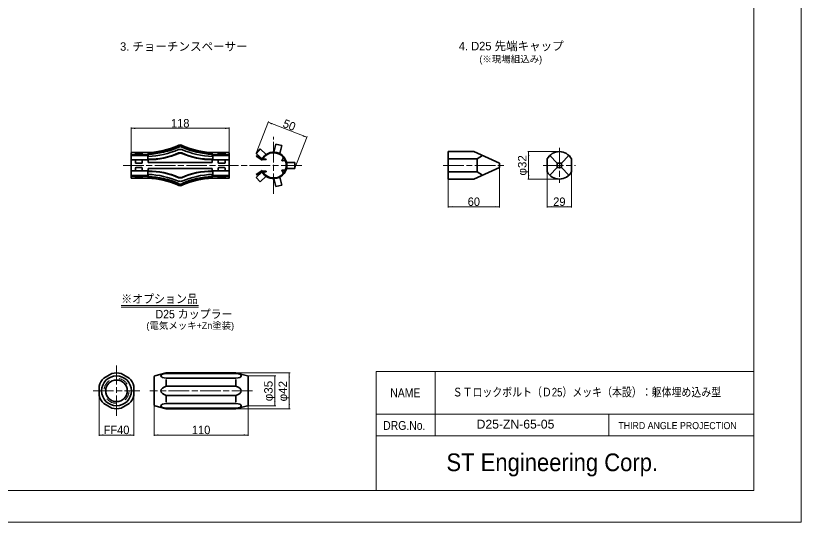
# Model space of a CAD drawing. Units: millimetres at full size, sheet at 1:2. Extents: x 1717 to 3399, y 1038 to 2226.
# Drawn here: x 2479 to 3399, y 1038 to 1632 of the extents above; entities that cross this region are included whole.
import ezdxf
from ezdxf.enums import TextEntityAlignment as Align

# ---------------------------------------------------------------- set-up
doc = ezdxf.new("R2010")
doc.units = ezdxf.units.MM
doc.header["$LTSCALE"] = 2
doc.linetypes.add('CHAIN', pattern=[18.5, 12, -1.5, 3.5, -1.5])
doc.linetypes.add('DASHED_SPACED', pattern=[12, 6, -6])
for name, color, linetype, lineweight in [('1 外形線', 7, 'Continuous', 35), ('3隠れ線', 2, 'DASHED_SPACED', 13), ('4中心線', 1, 'CHAIN', 15), ('6寸法線', 4, 'Continuous', 13), ('7 枠・タイトル', 7, 'Continuous', 13), ('Defpoints_2', 7, 'Continuous', 13)]:
    doc.layers.add(name, color=color, linetype=linetype, lineweight=lineweight)
doc.styles.add('ＭＳ Ｐゴシック', font='')
doc.styles.get('ＭＳ Ｐゴシック').set_extended_font_data('MS PGothic')

# ---------------------------------------------------------------- blocks, each defined once
blk = doc.blocks.new('filled_arrow')
at = {"color": 0, "linetype": 'Continuous', "lineweight": -2}
blk.add_solid([(7.5, 1.25), (0, 0), (7.5, -1.25)], dxfattribs=at)

msp = doc.modelspace()

# ---------------------------------------------------------------- linework, layer by layer
at = {"layer": '1 外形線'}
for p, q in [((2669.194, 1478.868), (2669.095, 1478.81)), ((2670.094, 1477.668), (2669.698, 1477.437)), ((2674.09, 1477.437), (2673.694, 1477.668)), ((2674.693, 1478.81), (2674.594, 1478.868)), ((2765.391, 1475.543), (2760.671, 1470.374)), ((2765.391, 1475.543), (2772.52, 1469.034)), ((2783.919, 1481.132), (2781.578, 1471.766)), ((2783.919, 1481.132), (2790.71, 1479.434)), ((2790.71, 1479.434), (2788.369, 1470.068)), ((2985.753, 1472.368), (3015.753, 1472.368)), ((2985.753, 1472.368), (2985.753, 1440.168)), ((3015.753, 1472.368), (3045.753, 1458.768)), ((2614.394, 1470.768), (2614.394, 1441.768)), ((2634.394, 1471.268), (2614.894, 1471.268)), ((2633.043, 1468.768), (2615.194, 1468.768)), ((2632.962, 1467.968), (2615.194, 1467.968)), ((2619.394, 1471.268), (2619.394, 1468.768)), ((2627.394, 1469.768), (2619.394, 1469.768)), ((2627.394, 1471.268), (2627.394, 1468.768)), ((2633.856, 1467.968), (2633.856, 1462.768)), ((2634.394, 1470.768), (2634.394, 1466.776)), ((2634.394, 1470.768), (2634.394, 1467.968)), ((2634.478, 1469.27), (2634.394, 1469.266)), ((2634.394, 1467.968), (2634.394, 1466.776)), ((2634.394, 1463.468), (2634.394, 1462.768)), ((2709.394, 1471.268), (2728.894, 1471.268)), ((2709.394, 1470.768), (2709.394, 1466.776)), ((2709.394, 1463.468), (2709.394, 1462.768)), ((2709.932, 1467.968), (2709.932, 1462.768)), ((2710.194, 1468.768), (2728.594, 1468.768)), ((2710.194, 1467.968), (2728.594, 1467.968)), ((2716.394, 1471.268), (2716.394, 1468.768)), ((2716.394, 1469.768), (2724.394, 1469.768)), ((2724.394, 1471.268), (2724.394, 1468.768)), ((2729.394, 1470.768), (2729.394, 1441.768)), ((2760.671, 1470.374), (2767.8, 1463.865)), ((2761.367, 1467.457), (2760.983, 1466.871)), ((2767.832, 1462.38), (2760.983, 1466.871)), ((2767.55, 1463.402), (2761.367, 1467.457)), ((2768.522, 1463.019), (2772.367, 1463.011)), ((2768.523, 1463.719), (2772.368, 1463.711)), ((2792.875, 1465.504), (2791.097, 1462.561)), ((2985.753, 1463.761), (3019.753, 1463.761)), ((3019.753, 1463.761), (3025.753, 1467.835)), ((3019.753, 1463.761), (3019.753, 1448.775)), ((3101.664, 1463.761), (3101.664, 1448.775)), ((3104.715, 1467.835), (3113.414, 1458.768)), ((3118.414, 1458.768), (3127.113, 1467.835)), ((3130.164, 1463.761), (3130.164, 1448.775)), ((2634.394, 1462.768), (2614.394, 1462.768)), ((2619.394, 1461.968), (2619.394, 1459.568)), ((2626.594, 1462.768), (2620.194, 1462.768)), ((2626.594, 1458.768), (2620.194, 1458.768)), ((2626.594, 1453.768), (2620.194, 1453.768)), ((2627.394, 1461.968), (2627.394, 1459.568)), ((2634.394, 1462.768), (2634.394, 1459.768)), ((2634.394, 1459.768), (2709.394, 1459.768)), ((2709.394, 1462.768), (2729.394, 1462.768)), ((2709.394, 1462.768), (2709.394, 1459.768)), ((2716.394, 1461.968), (2716.394, 1459.568)), ((2717.194, 1462.768), (2723.594, 1462.768)), ((2717.194, 1458.768), (2723.594, 1458.768)), ((2717.194, 1453.768), (2723.594, 1453.768)), ((2724.394, 1461.968), (2724.394, 1459.568)), ((2791.596, 1461.706), (2794.928, 1462.067)), ((2796.411, 1459.768), (2806.065, 1459.768)), ((2806.065, 1459.768), (2806.065, 1452.768)), ((3045.753, 1453.768), (3015.753, 1440.168)), ((3045.753, 1458.768), (3045.753, 1453.768)), ((3113.414, 1453.768), (3104.715, 1444.701)), ((3113.414, 1458.768), (3113.414, 1453.768)), ((3118.414, 1458.768), (3113.414, 1458.768)), ((3118.414, 1453.768), (3113.414, 1453.768)), ((3118.414, 1458.768), (3118.414, 1453.768)), ((3118.414, 1453.768), (3127.113, 1444.701)), ((2634.394, 1449.768), (2614.394, 1449.768)), ((2633.011, 1444.568), (2615.194, 1444.568)), ((2619.394, 1450.568), (2619.394, 1452.968)), ((2626.594, 1449.768), (2620.194, 1449.768)), ((2627.394, 1450.568), (2627.394, 1452.968)), ((2633.856, 1444.568), (2633.856, 1449.768)), ((2634.394, 1452.768), (2709.394, 1452.768)), ((2634.394, 1452.768), (2634.394, 1449.068)), ((2634.394, 1445.76), (2634.394, 1441.768)), ((2709.394, 1452.768), (2709.394, 1449.068)), ((2709.394, 1449.768), (2729.394, 1449.768)), ((2709.394, 1445.76), (2709.394, 1441.768)), ((2709.932, 1444.568), (2709.932, 1449.768)), ((2710.194, 1444.568), (2728.594, 1444.568)), ((2716.394, 1450.568), (2716.394, 1452.968)), ((2717.194, 1449.768), (2723.594, 1449.768)), ((2724.394, 1450.568), (2724.394, 1452.968)), ((2760.671, 1442.162), (2767.8, 1448.671)), ((2767.832, 1450.156), (2760.983, 1445.665)), ((2761.367, 1445.079), (2760.983, 1445.665)), ((2767.55, 1449.134), (2761.367, 1445.079)), ((2768.522, 1449.517), (2772.367, 1449.525)), ((2768.523, 1448.817), (2772.368, 1448.825)), ((2792.875, 1447.032), (2791.097, 1449.975)), ((2791.596, 1450.83), (2794.928, 1450.469)), ((2796.411, 1452.768), (2806.065, 1452.768)), ((2985.753, 1448.775), (3019.753, 1448.775)), ((3019.753, 1448.775), (3025.753, 1444.701)), ((2634.394, 1441.268), (2614.894, 1441.268)), ((2633.141, 1443.768), (2615.194, 1443.768)), ((2619.394, 1443.768), (2619.394, 1441.268)), ((2627.394, 1442.768), (2619.394, 1442.768)), ((2627.394, 1443.768), (2627.394, 1441.268)), ((2709.394, 1441.268), (2728.894, 1441.268)), ((2710.194, 1443.768), (2728.594, 1443.768)), ((2716.394, 1443.768), (2716.394, 1441.268)), ((2716.394, 1442.768), (2724.394, 1442.768)), ((2724.394, 1443.768), (2724.394, 1441.268)), ((2765.391, 1436.993), (2760.671, 1442.162)), ((2765.391, 1436.993), (2772.52, 1443.502)), ((2783.919, 1431.404), (2781.578, 1440.77)), ((2790.71, 1433.102), (2788.369, 1442.468)), ((2985.753, 1440.168), (3015.753, 1440.168)), ((2670.094, 1434.868), (2669.698, 1435.099)), ((2674.09, 1435.099), (2673.694, 1434.868)), ((2783.919, 1431.404), (2790.71, 1433.102)), ((2591.856, 1212.216), (2582.442, 1206.781)), ((2612.14, 1206.781), (2602.726, 1212.216)), ((2641.353, 1191.931), (2641.353, 1208.592)), ((2642.18, 1209.577), (2655.532, 1212.931)), ((2655.532, 1212.931), (2696.353, 1212.931)), ((2655.532, 1212.216), (2696.353, 1212.216)), ((2655.532, 1206.781), (2696.353, 1206.781)), ((2655.532, 1205.285), (2655.532, 1198.148)), ((2737.175, 1212.931), (2696.353, 1212.931)), ((2737.175, 1212.216), (2696.353, 1212.216)), ((2737.175, 1206.781), (2696.353, 1206.781)), ((2750.527, 1209.577), (2737.175, 1212.931)), ((2737.175, 1205.285), (2737.175, 1198.148)), ((2751.353, 1191.931), (2751.353, 1208.592)), ((2577.007, 1197.367), (2577.007, 1186.496)), ((2617.576, 1186.496), (2617.576, 1197.367)), ((2655.532, 1197.367), (2696.353, 1197.367)), ((2737.175, 1197.367), (2696.353, 1197.367)), ((2641.353, 1191.931), (2641.353, 1175.27)), ((2751.353, 1191.931), (2751.353, 1175.27)), ((2655.532, 1186.496), (2696.353, 1186.496)), ((2655.532, 1185.715), (2655.532, 1178.577)), ((2737.175, 1186.496), (2696.353, 1186.496)), ((2737.175, 1185.715), (2737.175, 1178.577)), ((2582.442, 1177.082), (2591.856, 1171.647)), ((2602.726, 1171.647), (2612.14, 1177.082)), ((2642.18, 1174.286), (2655.532, 1170.931)), ((2655.532, 1177.082), (2696.353, 1177.082)), ((2655.532, 1171.647), (2696.353, 1171.647)), ((2655.532, 1170.931), (2696.353, 1170.931)), ((2737.175, 1177.082), (2696.353, 1177.082)), ((2737.175, 1171.647), (2696.353, 1171.647)), ((2737.175, 1170.931), (2696.353, 1170.931)), ((2750.527, 1174.286), (2737.175, 1170.931))]:
    msp.add_line(p, q, dxfattribs=at)
for radius in [17.5, 12.65]:
    msp.add_circle((2597.291, 1191.931), radius, dxfattribs=at)
for centre, radius, start, end in [((2630.351, 1567.095), 95.912, 272.416, 293.6945), ((2629.634, 1570.486), 103.82, 272.62782, 292.81684), ((2630.351, 1567.095), 96.412, 272.416, 293.6945), ((2630.351, 1567.095), 97.912, 272.416, 293.6945), ((2671.894, 1475.268), 5, 53.1301, 126.8699), ((2671.894, 1475.268), 5, 53.1301, 126.8699), ((2671.894, 1475.268), 4.5, 53.1301, 126.8699), ((2671.894, 1475.268), 4.5, 53.1301, 126.8699), ((2671.894, 1466.268), 8.754, 76.79325, 103.20675), ((2671.894, 1475.268), 3, 53.1301, 126.8699), ((2671.894, 1475.268), 3, 53.1301, 126.8699), ((2714.154, 1570.486), 103.82, 247.18316, 267.37218), ((2713.437, 1567.095), 97.912, 246.3055, 267.584), ((2713.437, 1567.095), 96.412, 246.3055, 267.584), ((2713.437, 1567.095), 95.912, 246.3055, 267.584), ((3115.914, 1456.268), 16.1, 27.73701, 152.26299), ((2614.894, 1470.768), 0.5, 90, 180), ((2615.194, 1467.968), 0.8, 90, 180), ((2615.194, 1467.168), 0.8, 90, 180), ((2633.056, 1467.968), 0.8, 0, 90), ((2633.056, 1467.168), 0.8, 0, 90), ((2635.897, 1545.768), 82.813, 268.95342, 294.39429), ((2635.897, 1545.768), 82.313, 268.95342, 294.39429), ((2671.942, 1461.346), 9.676, 78.35898, 102.2162), ((2671.942, 1461.346), 9.176, 78.35898, 102.2162), ((2671.894, 1466.268), 4.754, 76.79325, 103.20675), ((2707.891, 1545.768), 82.813, 245.60571, 271.04658), ((2707.891, 1545.768), 82.313, 245.60571, 271.04658), ((2710.732, 1467.968), 0.8, 90, 180), ((2710.732, 1467.168), 0.8, 90, 180), ((2728.594, 1467.968), 0.8, 0, 90), ((2728.594, 1467.168), 0.8, 0, 90), ((2728.894, 1470.768), 0.5, 0, 90), ((2781.311, 1456.268), 15.5, 207.40198, 152.59802), ((2781.311, 1456.268), 14.8, 204.39035, 155.60964), ((2772.368, 1463.361), 0.35, 269.75713, 90), ((2620.194, 1461.968), 0.8, 90, 180), ((2620.194, 1459.568), 0.8, 180, 270), ((2620.194, 1452.968), 0.8, 90, 180), ((2626.594, 1461.968), 0.8, 0, 90), ((2626.594, 1459.568), 0.8, 270, 0), ((2626.594, 1452.968), 0.8, 0, 90), ((2717.194, 1461.968), 0.8, 90, 180), ((2717.194, 1459.568), 0.8, 180, 270), ((2717.194, 1452.968), 0.8, 90, 180), ((2723.594, 1461.968), 0.8, 0, 90), ((2723.594, 1459.568), 0.8, 270, 0), ((2723.594, 1452.968), 0.8, 0, 90), ((2791.472, 1462.207), 0.516, 136.6958, 283.91413), ((2615.194, 1445.368), 0.8, 180, 270), ((2615.194, 1444.568), 0.8, 180, 270), ((2620.194, 1450.568), 0.8, 180, 270), ((2626.594, 1450.568), 0.8, 270, 0), ((2633.056, 1445.368), 0.8, 270, 0), ((2633.056, 1444.568), 0.8, 270, 0), ((2635.897, 1366.768), 82.813, 65.60571, 91.04658), ((2635.897, 1366.768), 82.313, 65.60571, 91.04658), ((2629.634, 1342.05), 103.82, 67.18316, 87.37218), ((2707.891, 1366.768), 82.813, 88.95342, 114.39429), ((2714.154, 1342.05), 103.82, 92.62782, 112.81684), ((2707.891, 1366.768), 82.313, 88.95342, 114.39429), ((2710.732, 1445.368), 0.8, 180, 270), ((2710.732, 1444.568), 0.8, 180, 270), ((2717.194, 1450.568), 0.8, 180, 270), ((2723.594, 1450.568), 0.8, 270, 0), ((2728.594, 1445.368), 0.8, 270, 0), ((2728.594, 1444.568), 0.8, 270, 0), ((2772.368, 1449.175), 0.35, 270, 90.24287), ((2791.472, 1450.329), 0.516, 76.08587, 223.3042), ((3115.914, 1456.268), 16.1, 207.73701, 332.26299), ((2614.894, 1441.768), 0.5, 180, 270), ((2630.351, 1345.441), 95.912, 66.3055, 87.584), ((2630.351, 1345.441), 96.412, 66.3055, 87.584), ((2630.351, 1345.441), 97.912, 66.3055, 87.584), ((2671.894, 1446.268), 8.754, 256.79325, 283.20675), ((2671.942, 1451.19), 9.676, 257.7838, 281.64102), ((2671.942, 1451.19), 9.176, 257.7838, 281.64102), ((2713.437, 1345.441), 97.912, 92.416, 113.6945), ((2713.437, 1345.441), 96.412, 92.416, 113.6945), ((2713.437, 1345.441), 95.912, 92.416, 113.6945), ((2728.894, 1441.768), 0.5, 270, 0), ((2671.894, 1437.268), 5, 233.1301, 306.8699), ((2671.894, 1437.268), 4.5, 233.1301, 306.8699), ((2671.894, 1437.268), 3, 233.1301, 306.8699), ((2597.291, 1191.931), 21, 135, 165), ((2597.291, 1191.931), 21, 75, 105), ((2597.291, 1191.931), 21, 15, 45), ((2642.353, 1208.592), 1, 100, 180), ((2750.353, 1208.592), 1, 0, 80), ((2597.291, 1191.931), 21, 195, 225), ((2597.291, 1191.931), 21, 315, 345), ((2597.291, 1191.931), 21, 255, 285), ((2642.353, 1175.27), 1, 180, 260), ((2750.353, 1175.27), 1, 280, 0)]:
    msp.add_arc(centre, radius, start, end, dxfattribs=at)
for centre, major_axis, ratio, start_param, end_param in [((2655.532, 1209.498), (-6.217, 0), 0.437139, 4.712389, 7.8539816), ((2737.175, 1209.498), (6.217, 0), 0.437139, 4.712389, 7.8539816), ((2663.349, 1191.931), (14.034, 0), 0.466871, 2.1621199, 4.1210654), ((2729.358, 1191.931), (-14.034, 0), 0.466871, 2.1621199, 4.1210654), ((2655.532, 1174.365), (-6.217, 0), 0.437139, 4.712389, 7.8539816), ((2737.175, 1174.365), (6.217, 0), 0.437139, 4.712389, 7.8539816)]:
    msp.add_ellipse(centre, major_axis=major_axis, ratio=ratio, start_param=start_param, end_param=end_param, dxfattribs=at)
at = {"layer": '3隠れ線'}
msp.add_circle((2597.291, 1191.931), 14.65, dxfattribs=at)
at = {"layer": '4中心線'}
for p, q in [((2781.311, 1422.794), (2781.311, 1489.743)), ((3115.914, 1476.71), (3115.914, 1435.826)), ((2605.175, 1456.268), (2815.192, 1456.268)), ((2979.971, 1456.268), (3052.342, 1456.268)), ((3096.834, 1456.268), (3134.994, 1456.268)), ((2597.291, 1162.416), (2597.291, 1221.447)), ((2569.829, 1191.931), (2624.753, 1191.931)), ((2756.353, 1191.931), (2636.353, 1191.931))]:
    msp.add_line(p, q, dxfattribs=at)
at = {"layer": '6寸法線'}
for p, q in [((2614.394, 1470.831), (2614.394, 1500.703)), ((2614.394, 1499.703), (2729.394, 1499.703)), ((2729.394, 1470.831), (2729.394, 1500.703)), ((2760.694, 1470.432), (2775.144, 1507.69)), ((2774.783, 1506.758), (2820.177, 1489.152)), ((2806.088, 1452.826), (2820.538, 1490.084)), ((3115.852, 1472.368), (3078.914, 1472.368)), ((3079.914, 1472.368), (3079.914, 1440.168)), ((3045.753, 1453.706), (3045.753, 1406.686)), ((3101.664, 1448.712), (3101.664, 1406.686)), ((3130.164, 1448.712), (3130.164, 1406.686)), ((2985.753, 1440.256), (2985.753, 1406.686)), ((3115.852, 1440.168), (3078.914, 1440.168)), ((2985.753, 1407.686), (3045.753, 1407.686)), ((3101.664, 1407.686), (3130.164, 1407.686)), ((2737.238, 1212.931), (2800.544, 1212.931)), ((2751.416, 1209.431), (2783.688, 1209.431)), ((2782.688, 1209.431), (2782.688, 1174.431)), ((2799.544, 1212.931), (2799.544, 1170.931)), ((2577.007, 1191.869), (2577.007, 1139.118)), ((2617.576, 1191.869), (2617.576, 1139.118)), ((2641.353, 1176.835), (2641.353, 1139.118)), ((2737.238, 1170.931), (2800.544, 1170.931)), ((2751.353, 1176.829), (2751.353, 1139.118)), ((2751.416, 1174.431), (2783.688, 1174.431)), ((2577.007, 1140.118), (2617.576, 1140.118)), ((2641.353, 1140.118), (2751.353, 1140.118))]:
    msp.add_line(p, q, dxfattribs=at)
at = {"layer": '7 枠・タイトル'}
for p, q in [((3343.583, 2188.547), (3343.583, 1074.993)), ((2602.847, 1291.953), (2693.251, 1291.953)), ((2602.847, 1289.953), (2693.421, 1289.953)), ((2901.266, 1214.689), (2901.266, 1074.994)), ((2901.266, 1214.689), (3343.583, 1214.689)), ((2970.636, 1214.689), (2970.636, 1139.237)), ((2901.266, 1164.388), (3343.583, 1164.388)), ((3173.714, 1164.388), (3173.714, 1139.237)), ((2901.266, 1139.237), (3343.583, 1139.237)), ((3343.583, 1074.994), (1772.887, 1074.994))]:
    msp.add_line(p, q, dxfattribs=at)
at = {"layer": 'Defpoints_2'}
msp.add_lwpolyline([(1717.235, 1037.77), (3399.235, 1037.77), (3399.235, 2225.77), (1717.235, 2225.77)], close=True, dxfattribs=at)

# ---------------------------------------------------------------- block references
at = {"layer": '6寸法線', "xscale": 0.667, "yscale": 0.667}
for p in [(2614.394, 1499.703), (2985.753, 1407.686), (3101.664, 1407.686), (2577.007, 1140.118), (2641.353, 1140.118)]:
    msp.add_blockref('filled_arrow', p, dxfattribs=at)
for p, rotation in [((2729.394, 1499.703), 180), ((2774.783, 1506.758), 338.8), ((2820.177, 1489.152), 158.8), ((3079.914, 1472.368), 270), ((3079.914, 1440.168), 90), ((3045.753, 1407.686), 180), ((3130.164, 1407.686), 180), ((2782.688, 1209.431), 270), ((2799.544, 1212.931), 270), ((2782.688, 1174.431), 90), ((2799.544, 1170.931), 90), ((2617.576, 1140.118), 180), ((2751.353, 1140.118), 180)]:
    msp.add_blockref('filled_arrow', p, dxfattribs=dict(at, rotation=rotation))

# ---------------------------------------------------------------- texts
at = {"layer": '6寸法線', "style": 'ＭＳ Ｐゴシック'}
for s, p in [('118', (2671.894, 1505.703)), ('60', (3015.753, 1413.686)), ('29', (3115.914, 1413.686)), ('FF40', (2597.291, 1146.118)), ('110', (2696.353, 1146.118))]:
    msp.add_text(s, height=9.897, dxfattribs=at).set_placement(p, align=Align.MIDDLE_CENTER)
msp.add_text('50', height=9.897, rotation=338.801, dxfattribs=at).set_placement((2799.649, 1503.549), align=Align.MIDDLE_CENTER)
at = {"layer": '6寸法線', "style": 'ＭＳ Ｐゴシック', "width": 1.05}
for s, p in [('φ32', (3072.408, 1456.268)), ('φ35', (2775.183, 1191.671)), ('φ42', (2792.038, 1191.494))]:
    msp.add_text(s, height=9.897, rotation=90, dxfattribs=at).set_placement(p, align=Align.MIDDLE_CENTER)
at = {"layer": '7 枠・タイトル', "style": 'ＭＳ Ｐゴシック'}
for s, height, p in [('3. チョーチンスペーサー', 9.897, (2601.48, 1587.69)), ('4. D25 先端キャップ', 9.897, (2998.252, 1588.23)), ('(※現場組込み)', 7.918, (3022.298, 1574.503)), ('(電気メッキ+Zn塗装)', 7.918, (2632.338, 1262.05))]:
    msp.add_text(s, height=height, dxfattribs=at).set_placement(p, align=Align.BOTTOM_LEFT)
for s, height, width, p in [('※オプション品', 9.897, 0.95, (2602.824, 1291.789)), ('D25 カップラー', 9.897, 0.95, (2643.05, 1273.954)), ('ＳＴロックボルト（Ｄ25）メッキ（本設）：躯体埋め込み型', 10.02, 0.85, (2990.917, 1182.345)), ('NAME', 10.37, 0.9, (2917.888, 1181.296)), ('DRG.No.', 10.37, 0.9, (2909.549, 1143.028)), ('D25-ZN-65-05', 10.37, 1.05, (3019.049, 1144.573)), ('THIRD ANGLE PROJECTION', 8.297, 0.95, (3184.965, 1144.517)), ('ST Engineering Corp.', 20.74, 0.95, (2983.659, 1091.524))]:
    msp.add_text(s, height=height, dxfattribs=dict(at, width=width)).set_placement(p, align=Align.BOTTOM_LEFT)

doc.saveas('drawing.dxf')
